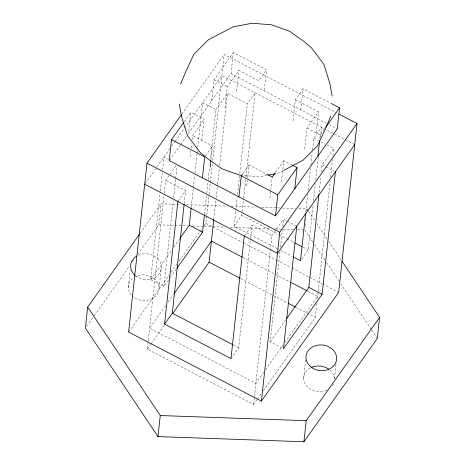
<?xml version="1.0" encoding="UTF-8"?>
<svg xmlns="http://www.w3.org/2000/svg" width="465" height="465" viewBox="0 0 465 465"><rect width="100%" height="100%" fill="white"/><g stroke="black" fill="none" stroke-linecap="round" stroke-linejoin="round"><path stroke-width="0.35" stroke-dasharray="2.33 1.74" d="M128.34 287.172L130.171 270.328M168.574 280.029L163.953 286.527L150.677 279.622L159.995 193.835M160.309 190.952L162.268 172.934M162.576 170.045L163.988 157.071L168.417 159.373M137.814 254.343L158.78 224.822L161.07 203.769L180.577 204.455M256.947 399.673L253.582 404.405L147.335 349.169L163.959 196.154M164.273 193.266L165.685 180.286L176.857 164.558M159.065 288.259L161.355 267.201M163.953 286.527L173.276 200.741M173.59 197.858L175.625 179.118M175.7 178.391L177.031 166.139M201.822 140.349L204.106 119.29L190.83 112.385L188.54 133.443L231.024 73.633L233.308 52.58L266.515 69.837L264.225 90.896M184.192 203.624L185.605 190.644L165.685 180.286M190.237 156.659L190.848 151.044M191.15 148.236L191.685 143.325M192.062 139.814L192.522 135.606L204.106 119.29M191.255 207.227L193.289 188.488M193.364 187.761L194.701 175.508M195.009 172.625L197.05 153.88M197.125 153.159L197.439 150.276M197.753 147.393L202.606 102.701L215.888 109.606L210.488 159.344M211.715 100.818L213.999 79.765L233.308 52.58M204.536 214.132L206.727 193.946M206.803 193.225L208.215 180.251M208.291 179.531L209.622 167.272M210.994 159.297L212.441 145.964L192.522 135.606M204.181 225.699L205.861 223.334L206.646 216.12M206.722 215.4L208.913 195.213M208.994 194.492L212.36 163.482M212.674 160.599L224.206 54.457L336.486 112.832M224.996 107.723L227.28 86.67L238.865 70.355L258.79 80.712L266.515 69.837M213.766 219.48L215.801 200.735M216.115 197.846L217.527 184.867M217.603 184.146L219.329 168.284M219.643 165.401L227.478 93.291L247.397 103.648L239.719 174.299M236.58 91.413L238.865 70.355M277.5 248.775L234.081 226.199L237.214 197.363M237.528 194.48L239.644 175.02M234.081 226.199L241.806 215.324L242.12 212.441M242.201 211.72L243.608 198.747M243.689 198.026L245.88 177.839M245.956 177.119L255.122 92.773L247.397 103.648M246.706 186.023L247.316 180.408M247.624 177.601L248.996 164.965L265.934 173.77M230.971 358.596L238.696 347.721L250.519 238.865M250.6 238.144L252.007 225.17L271.926 235.528L270.52 248.508M269.921 198.09L270.682 191.074M270.758 190.371L272.205 177.031M253.582 404.405L254.343 397.389M254.425 396.686L270.438 249.228M281.505 181.78L283.795 160.721L292.014 164.994M293.049 120.772L295.339 99.719L303.064 88.844L330.592 103.154M282.22 348.018L270.2 341.769L279.994 251.658M280.459 247.334L282.342 230.03M282.732 226.426L283.516 219.218L286.678 220.858M300.774 109.897L303.064 88.844M304.68 149.155L306.964 128.096L318.554 111.786L295.339 99.719M305.813 211.703L307.691 194.405M308.161 190.08L310.51 168.452M310.905 164.848L312.236 152.59M312.55 149.707L313.799 138.175L321.524 127.3L320.507 136.669M305.191 225.769L305.424 223.659M305.726 220.852L306.034 218.044M306.795 211.029L307.022 208.919L298.35 208.616M316.264 132.845L318.554 111.786M319.868 138.512L320.246 135.001L324.442 129.096M301.709 259.011L308.214 249.85L313.143 204.437M313.538 200.828L315.415 183.53M315.811 179.926L318.316 156.856M319.159 192.237L320.885 176.375M321.35 172.05L322.135 164.843L333.719 148.533L326.012 144.522M303.645 378.318L305.627 360.067M263.254 390.792L315.375 317.409L316.903 303.372M317.432 298.454L318.136 292.026M318.211 291.305L330.197 180.978M330.586 177.374L332.545 159.35M332.94 155.74L333.719 148.533M334.451 378.702L336.05 363.961M181.809 114.146L224.206 54.457M184.111 121.842L190.83 112.385M145.097 183.669L169.865 148.8M171.544 146.434L174.485 142.296M174.904 141.703L184.14 128.7M184.559 128.113L221.921 75.51L354.725 144.563M169.649 160.041L180.147 145.266M180.565 144.673L186.442 136.402M215.888 109.606L227.478 93.291M140.105 233.285L161.07 203.769M205.53 155.694L212.441 145.964M86.659 326.36L93.791 316.328M94.209 315.735L129.427 266.149M132.362 262.016L134.042 259.656M178.287 200.95L185.605 190.644M150.677 279.622L171.666 250.071M173.765 247.118L179.641 238.841M128.619 332.08L169.341 274.751M171.015 272.385L176.898 264.114M178.996 261.156L199.561 232.198M199.985 231.605L202.083 228.652M242.899 173.55L248.996 164.965M170.254 277.663L176.13 269.392M165.598 305.621L149.625 328.11L255.872 383.346L263.858 372.105M168.121 302.07L173.166 294.967M147.335 349.169L150.701 344.431M151.119 343.838L164.569 324.901M275.518 172.376L283.795 160.721M244.689 235.47L252.007 225.17M271.926 235.528L276.065 229.704M276.483 229.117L283.516 219.218M270.2 341.769L286.155 319.31M265.538 369.739L283.197 344.879M284.876 342.513L317.665 296.35L308.004 291.328M257.366 399.08L261.568 393.163M283.139 170.661L278.111 173.218L276.018 173.608M266.968 175.322L259.313 176.77L242.777 175.456M186.36 204.658L227.542 206.117M231.157 206.245L256.442 207.134M261.504 207.314L276.675 207.849M277.396 207.878L279.564 207.954M282.458 208.053L295.461 208.512M158.78 224.822L181.902 225.641M182.623 225.665L187.686 225.845M192.743 226.025L203.577 226.409M204.304 226.432L224.531 227.147M230.315 227.35L270.775 228.78M275.111 228.931L282.336 229.187M283.057 229.216L293.177 229.571M297.507 229.722L304.011 229.954M231.024 73.633L326.384 123.213M328.947 124.544L336.631 128.543M213.999 79.765L227.28 86.67M306.964 128.096L320.246 135.001M313.799 138.175L318.298 140.511M320.867 141.848L325.366 144.185M322.135 164.843L325.297 166.487M325.93 166.813L334.149 171.091M287.312 221.189L296.164 225.792M241.806 215.324L278.204 234.25M278.843 234.581L286.504 238.562M287.143 238.894L294.165 242.55M303.104 247.194L308.214 249.85M280.691 250.437L292.189 256.413M205.861 223.334L212.278 226.67M212.918 227.001L242.428 242.346M243.073 242.678L275.792 259.691M276.437 260.028L291.189 267.695M291.834 268.032L309.155 277.035M309.795 277.373L321.989 283.708M322.629 284.045L338.026 292.049M242.968 257.517L289.974 281.959M240.684 278.576L287.69 303.011M296.06 307.365L315.375 317.409M233.587 345.065L238.696 347.721M307.022 208.919L308.231 210.732M308.638 211.331L315.084 220.974M316.7 223.386L327.18 239.051M328.796 241.463L341.293 260.138M304.738 229.977L312.8 242.032M314.41 244.439L324.896 260.109M326.506 262.516L339.008 281.197M340.618 283.609L371.262 329.4M371.663 330.005L377.313 338.439M333.335 383.98A15.392 12.851 6.2 0 1 332.289 385.764M326.651 390.275A15.392 12.851 6.2 0 1 306.022 385.316A15.392 12.851 6.2 0 1 310.242 368.007M329.906 370.14A15.392 12.851 6.2 0 1 334.352 378.731M134.391 277.175A15.392 12.851 6.2 0 1 155.502 279.86A15.392 12.851 6.2 0 1 154.049 297.571A15.392 12.851 6.2 0 1 132.804 296.432M131.485 295.118A15.392 12.851 6.2 0 1 133.862 277.506M138.349 255.239A15.392 12.851 6.2 0 1 158.344 259.406A15.392 12.851 6.2 0 1 156.496 276.39A15.392 12.851 6.2 0 1 136.076 276.163"/><path stroke-width="0.7" d="M139.268 234.465L87.687 307.074L85.403 328.133L157.978 436.594L303.93 441.75L377.313 338.439L379.597 317.386L342.101 261.347M181.391 114.739L146.963 163.203L128.619 332.08L261.429 401.126L338.665 292.38L357.015 123.504L339.049 114.163M183.692 122.434L171.515 139.576L169.231 160.628L275.478 215.87L337.27 128.875L339.555 107.816L331.231 103.492M244.282 236.046L230.971 358.596L164.564 324.07L177.88 201.519M157.978 436.594L160.262 415.541L87.687 307.074M164.564 324.07L172.288 313.195L184.117 204.344M180.06 238.254L189.296 225.252L191.173 207.948M202.432 177.892L204.722 156.839L171.515 139.576M176.967 268.206L202.577 232.157L204.455 214.853M210.157 167.016L210.843 160.704M172.556 313.654L209.128 262.167L213.766 219.48M238.981 196.898L241.271 175.84L242.492 174.125M275.478 215.87L277.762 194.812L297.077 167.627L292.648 165.325M261.429 401.126L279.773 232.25L357.015 123.504M294.787 188.685L297.077 167.627M296.798 226.124L283.481 348.674L322.106 294.299L335.416 171.748M305.656 213.144L300.489 260.726L293.462 257.075M317.961 156.06L319.635 140.616M286.574 318.717L308.824 287.393L318.926 194.399M303.93 441.75L306.22 420.691L379.597 317.386M180.612 83.979L185.704 71.749L193.963 54.161L208.401 39.787L233.296 26.801L252.088 23.25L271.508 24.79L289.637 31.265L304.709 42.048L311.562 47.959L323.954 64.461L329.795 83.165L332.126 95.982M330.789 116.041L325.703 128.27L317.444 145.859L303 160.233L283.766 170.347M174.003 293.781L211.418 241.114L242.323 257.18M275.106 172.957L272.205 177.031L266.561 174.096M325.703 127.317L339.555 107.816M354.725 144.563L277.483 253.309L144.679 184.256M268.363 175.055L275.327 173.741M160.262 415.541L306.22 420.691M242.056 175.398L239.899 175.229L221.77 168.754L206.698 157.966L199.84 152.055L187.453 135.559L181.606 116.855L179.281 104.038M241.271 175.84L277.762 194.812M146.963 163.203L279.773 232.25M294.804 242.881L301.826 246.531M189.296 225.252L202.577 232.157M308.824 287.393L322.106 294.299M290.619 282.29L307.359 290.997M209.128 262.167L240.039 278.239M288.329 303.349L295.415 307.028M172.288 313.195L232.948 344.734M311.37 367.443A15.392 12.851 6.2 0 1 328.924 369.35M135.094 275.373A15.392 12.851 6.2 0 1 136.675 256.116M310.399 366.519A15.392 12.851 6.2 0 0 336.125 361.66A15.392 12.851 6.2 0 0 317.368 345.233A15.392 12.851 6.2 0 0 310.399 366.519"/></g></svg>
